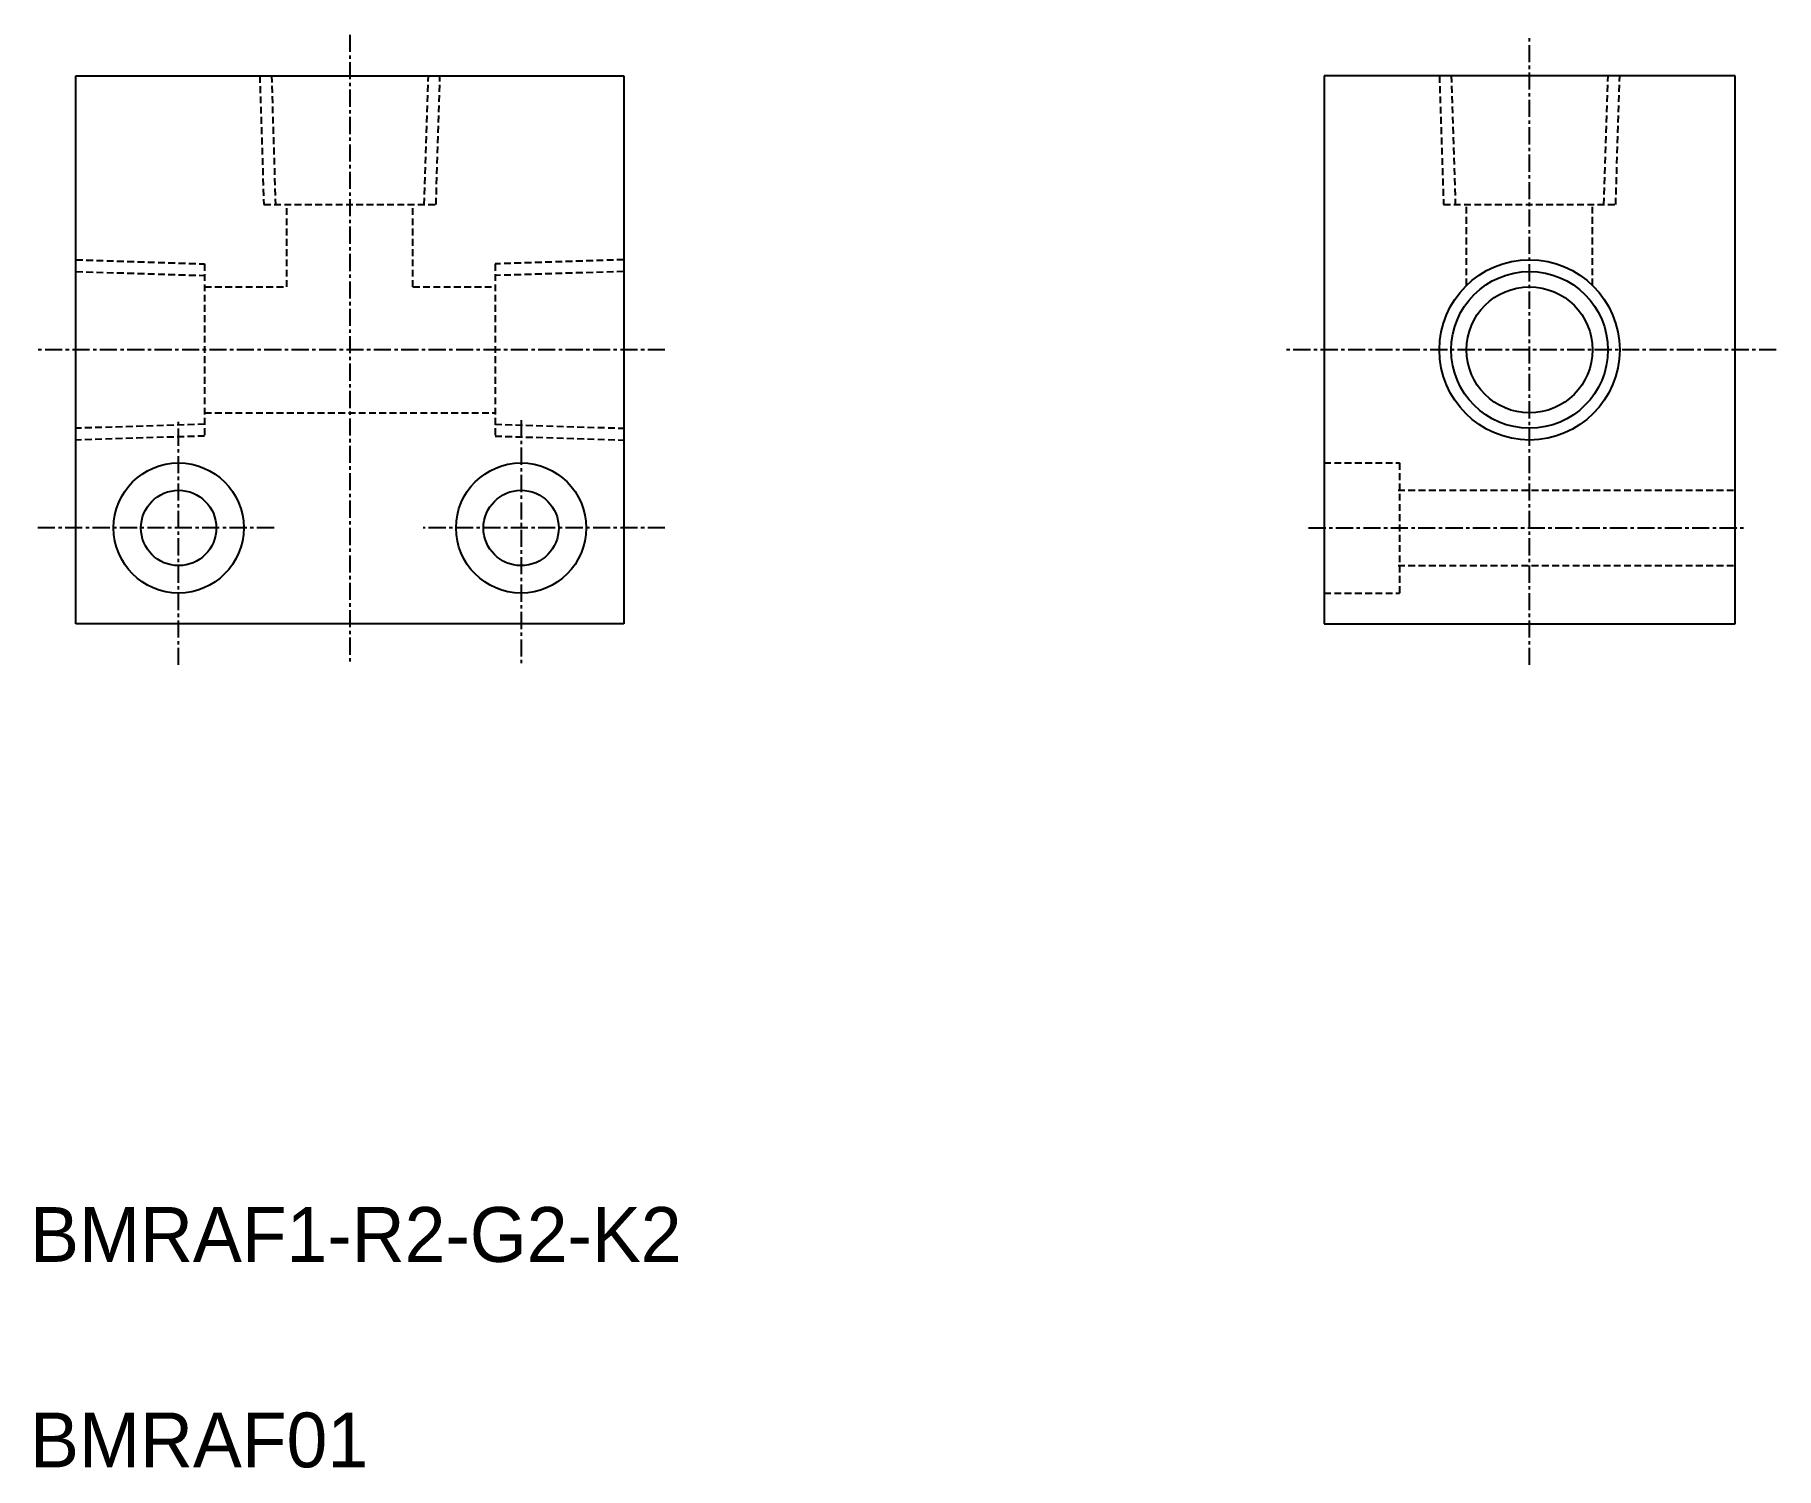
# Model space of a CAD drawing. Extents: x 319 to 446, y 252 to 356.
import ezdxf

# ---------------------------------------------------------------- set-up
doc = ezdxf.new("R2010")
doc.units = 0
doc.linetypes.add('CENTER', pattern=[2, 1.25, -0.25, 0.25, -0.25])
doc.linetypes.add('DASHED', pattern=[0.75, 0.5, -0.25])
doc.layers.get('0').update_dxf_attribs({"linetype": 'CONTINUOUS'})
doc.layers.add('CENTER', color=1, linetype='CENTER')

msp = doc.modelspace()

# ---------------------------------------------------------------- linework, layer by layer
at = {"color": 7, "linetype": 'CONTINUOUS'}
for p, q in [((322.06, 313.4), (322.06, 353.4)), ((322.06, 353.4), (362.06, 353.4)), ((362.06, 353.4), (362.06, 313.4)), ((413.18, 353.4), (413.18, 313.4)), ((443.18, 353.4), (413.18, 353.4)), ((443.18, 313.4), (443.18, 353.4)), ((362.06, 313.4), (322.06, 313.4)), ((413.18, 313.4), (443.18, 313.4))]:
    msp.add_line(p, q, dxfattribs=at)
at = {"color": 3, "linetype": 'DASHED'}
for p, q in [((335.48, 353.4), (335.78, 344)), ((336.34, 353.42), (336.63, 344)), ((347.49, 344), (347.79, 353.42)), ((348.35, 344), (348.64, 353.4)), ((421.6, 353.4), (421.9, 344)), ((422.46, 353.42), (422.76, 344)), ((433.61, 344), (433.91, 353.42)), ((434.47, 344), (434.76, 353.4)), ((335.78, 344), (348.35, 344)), ((337.46, 338), (337.46, 344)), ((346.66, 338), (346.66, 344)), ((421.9, 344), (434.47, 344)), ((423.58, 338.1), (423.58, 344)), ((432.78, 338.1), (432.78, 344)), ((322.06, 339.98), (331.46, 339.68)), ((331.46, 339.68), (331.46, 327.11)), ((362.06, 339.98), (352.66, 339.68)), ((352.66, 339.68), (352.66, 327.11)), ((322.06, 339.12), (331.46, 338.83)), ((362.06, 339.12), (352.66, 338.83)), ((331.46, 338), (337.46, 338)), ((346.66, 338), (352.66, 338)), ((331.46, 328.8), (352.66, 328.8)), ((331.46, 327.97), (322.06, 327.68)), ((331.46, 327.11), (322.06, 326.82)), ((352.66, 327.97), (362.06, 327.68)), ((352.66, 327.11), (362.06, 326.82)), ((413.18, 325.15), (418.68, 325.15)), ((418.68, 325.15), (418.68, 315.65)), ((418.58, 323.15), (443.18, 323.15)), ((418.58, 317.65), (443.18, 317.65)), ((413.18, 315.65), (418.68, 315.65))]:
    msp.add_line(p, q, dxfattribs=at)
at = {"color": 3, "linetype": 'CONTINUOUS'}
msp.add_circle((428.18, 333.4), 6.58, dxfattribs=at)
at = {"color": 7, "linetype": 'CONTINUOUS'}
for centre, radius in [((428.18, 333.4), 5.72), ((428.18, 333.4), 4.6), ((329.56, 320.4), 4.75), ((354.56, 320.4), 4.75), ((329.56, 320.4), 2.75), ((354.56, 320.4), 2.75)]:
    msp.add_circle(centre, radius, dxfattribs=at)
at = {"layer": 'CENTER', "color": 1, "linetype": 'CENTER'}
for p, q in [((342.06, 356.4), (342.06, 310.4)), ((428.18, 310.4), (428.18, 356.4)), ((365.06, 333.4), (319.06, 333.4)), ((446.18, 333.4), (410.18, 333.4)), ((329.56, 310.4), (329.56, 328.27)), ((354.56, 328.27), (354.56, 310.4)), ((336.53, 320.4), (319.06, 320.4)), ((365.06, 320.4), (347.41, 320.4)), ((412.05, 320.4), (443.94, 320.4))]:
    msp.add_line(p, q, dxfattribs=at)

# ---------------------------------------------------------------- texts
at = {"color": 7, "linetype": 'CONTINUOUS'}
for s, p in [('BMRAF1-R2-G2-K2', (318.72, 266.83)), ('BMRAF01', (318.72, 251.83))]:
    msp.add_text(s, height=4, dxfattribs=at).set_placement(p)

doc.saveas('drawing.dxf')
